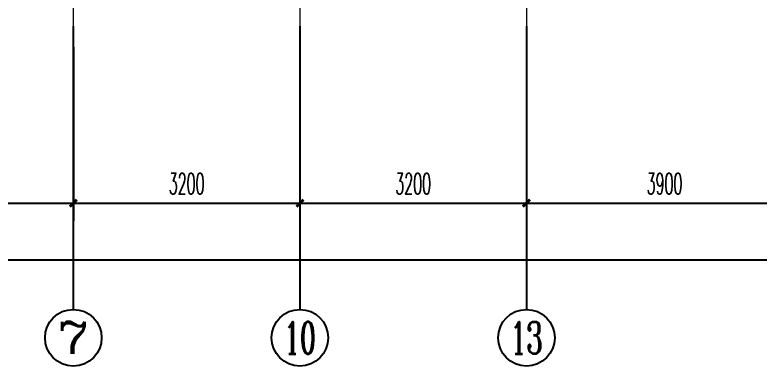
# Model space of a CAD drawing. Extents: x 27938 to 650306, y -92720 to 1524912.
# Drawn here: x 281791 to 292317, y 357524 to 362482 of the extents above; entities that cross this region are included whole.
import ezdxf
from ezdxf.enums import TextEntityAlignment as Align

# ---------------------------------------------------------------- set-up
doc = ezdxf.new("R2010")
doc.units = 0
doc.header["$LTSCALE"] = 1000
doc.header["$MEASUREMENT"] = 0
doc.linetypes.add('DOTE', pattern=[2.42, 2, -0.2, 0.02, -0.2])
doc.layers.add('AXIS', color=3, linetype='Continuous')
doc.layers.add('AXIS_TEXT', color=4, linetype='Continuous')
doc.layers.add('DOTE', color=19, linetype='DOTE', lineweight=9)
doc.styles.add('_TCH_AXIS', font='COMPLEX', dxfattribs={"bigfont": 'GBCBIG'})
doc.styles.add('_TCH_DIM_T3', font='SIMPLEX.shx', dxfattribs={"width": 0.494118, "bigfont": 'GBCBIG.shx'})
doc.styles.add('COMPLEX', font='COMPLEX')
doc.dimstyles.new('_TCH_ARCH&&100', dxfattribs={"dimtxt": 297.5, "dimasz": 100, "dimexe": 250, "dimexo": 300, "dimgap": 126.25, "dimtad": 1, "dimdec": 0, "dimzin": 0, "dimdsep": 46, "dimtxsty": '_TCH_DIM_T3', "dimblk": 'ARCHTICK', "dimcen": 0.09, "dimclrt": 4, "dimazin": 2, "dimtfac": 1, "dimtdec": 0, "dimtix": 1, "dimtmove": 2, "dimatfit": 3, "dimfxl": 1, "dimtolj": 1, "dimtzin": 0, "dimarcsym": 0})

# ---------------------------------------------------------------- blocks, each defined once
blk = doc.blocks.new('FGDGDRGSDGDG')
at = {"layer": 'DOTE', "linetype": 'DOTE', "ltscale": 0.3}
for p, q in [((500682, 523848), (500682, 513948)), ((507082, 523848), (507082, 513948)), ((503882, 520248), (503882, 513948))]:
    blk.add_line(p, q, dxfattribs=at)
blk = doc.blocks.new('_ArchTick')
at = {"color": 0, "linetype": 'ByBlock', "const_width": 0.4}
blk.add_lwpolyline([(-0.5, -0.5), (0.5, 0.5)], dxfattribs=at)
blk = doc.blocks.new('*D1153')
at = {"layer": 'AXIS', "color": 0, "lineweight": -2}
for p, q in [((278717, 362024), (278717, 359574)), ((282617, 362024), (282617, 359574)), ((278717, 359824), (282617, 359824))]:
    blk.add_line(p, q, dxfattribs=at)
at = {"layer": 'Defpoints', "color": 0}
for p in [(278717, 362324), (282617, 362324), (282617, 359824)]:
    blk.add_point(p, dxfattribs=at)
at = {"layer": 'AXIS', "color": 0, "lineweight": -2, "xscale": 100, "yscale": 100, "zscale": 100, "rotation": 180}
blk.add_blockref('_ArchTick', (278717, 359824), dxfattribs=at)
at = {"layer": 'AXIS', "color": 0, "lineweight": -2, "xscale": 100, "yscale": 100, "zscale": 100}
blk.add_blockref('_ArchTick', (282617, 359824), dxfattribs=at)
at = {"layer": 'AXIS', "color": 4, "insert": (280667, 360099), "char_height": 297.5, "attachment_point": 5, "style": '_TCH_DIM_T3'}
blk.add_mtext('\\A1;3900', dxfattribs=at)
blk = doc.blocks.new('*D1154')
at = {"layer": 'AXIS', "color": 0, "lineweight": -2}
for p, q in [((282617, 362024), (282617, 359574)), ((285817, 362024), (285817, 359574)), ((282617, 359824), (285817, 359824))]:
    blk.add_line(p, q, dxfattribs=at)
at = {"layer": 'Defpoints', "color": 0}
for p in [(282617, 362324), (285817, 362324), (285817, 359824)]:
    blk.add_point(p, dxfattribs=at)
at = {"layer": 'AXIS', "color": 0, "lineweight": -2, "xscale": 100, "yscale": 100, "zscale": 100, "rotation": 180}
blk.add_blockref('_ArchTick', (282617, 359824), dxfattribs=at)
at = {"layer": 'AXIS', "color": 0, "lineweight": -2, "xscale": 100, "yscale": 100, "zscale": 100}
blk.add_blockref('_ArchTick', (285817, 359824), dxfattribs=at)
at = {"layer": 'AXIS', "color": 4, "insert": (284217, 360099), "char_height": 297.5, "attachment_point": 5, "style": '_TCH_DIM_T3'}
blk.add_mtext('\\A1;3200', dxfattribs=at)
blk = doc.blocks.new('*D1155')
at = {"layer": 'AXIS', "color": 0, "lineweight": -2}
for p, q in [((285817, 362024), (285817, 359574)), ((289017, 362024), (289017, 359574)), ((285817, 359824), (289017, 359824))]:
    blk.add_line(p, q, dxfattribs=at)
at = {"layer": 'Defpoints', "color": 0}
for p in [(285817, 362324), (289017, 362324), (289017, 359824)]:
    blk.add_point(p, dxfattribs=at)
at = {"layer": 'AXIS', "color": 0, "lineweight": -2, "xscale": 100, "yscale": 100, "zscale": 100, "rotation": 180}
blk.add_blockref('_ArchTick', (285817, 359824), dxfattribs=at)
at = {"layer": 'AXIS', "color": 0, "lineweight": -2, "xscale": 100, "yscale": 100, "zscale": 100}
blk.add_blockref('_ArchTick', (289017, 359824), dxfattribs=at)
at = {"layer": 'AXIS', "color": 4, "insert": (287417, 360099), "char_height": 297.5, "attachment_point": 5, "style": '_TCH_DIM_T3'}
blk.add_mtext('\\A1;3200', dxfattribs=at)
blk = doc.blocks.new('*D1156')
at = {"layer": 'AXIS', "color": 0, "lineweight": -2}
for p, q in [((289017, 362024), (289017, 359574)), ((292917, 362024), (292917, 359574)), ((289017, 359824), (292917, 359824))]:
    blk.add_line(p, q, dxfattribs=at)
at = {"layer": 'Defpoints', "color": 0}
for p in [(289017, 362324), (292917, 362324), (292917, 359824)]:
    blk.add_point(p, dxfattribs=at)
at = {"layer": 'AXIS', "color": 0, "lineweight": -2, "xscale": 100, "yscale": 100, "zscale": 100, "rotation": 180}
blk.add_blockref('_ArchTick', (289017, 359824), dxfattribs=at)
at = {"layer": 'AXIS', "color": 0, "lineweight": -2, "xscale": 100, "yscale": 100, "zscale": 100}
blk.add_blockref('_ArchTick', (292917, 359824), dxfattribs=at)
at = {"layer": 'AXIS', "color": 4, "insert": (290967, 360099), "char_height": 297.5, "attachment_point": 5, "style": '_TCH_DIM_T3'}
blk.add_mtext('\\A1;3900', dxfattribs=at)
blk = doc.blocks.new('*D1159')
at = {"layer": 'AXIS', "color": 0, "lineweight": -2}
for p, q in [((272017, 362024), (272017, 358774)), ((327017, 362024), (327017, 358774)), ((272017, 359024), (327017, 359024))]:
    blk.add_line(p, q, dxfattribs=at)
at = {"layer": 'Defpoints', "color": 0}
for p in [(272017, 362324), (327017, 362324), (327017, 359024)]:
    blk.add_point(p, dxfattribs=at)
at = {"layer": 'AXIS', "color": 0, "lineweight": -2, "xscale": 100, "yscale": 100, "zscale": 100, "rotation": 180}
blk.add_blockref('_ArchTick', (272017, 359024), dxfattribs=at)
at = {"layer": 'AXIS', "color": 0, "lineweight": -2, "xscale": 100, "yscale": 100, "zscale": 100}
blk.add_blockref('_ArchTick', (327017, 359024), dxfattribs=at)
at = {"layer": 'AXIS', "color": 4, "insert": (299517, 359299), "char_height": 297.5, "attachment_point": 5, "style": '_TCH_DIM_T3'}
blk.add_mtext('\\A1;55000', dxfattribs=at)
blk = doc.blocks.new('_AXISO')
blk.add_circle((0, 0), 0.5)
at = {"layer": 'AXIS_TEXT', "style": 'COMPLEX', "width": 1.041667}
blk.add_attdef('A', text='', height=0.56, dxfattribs=at).set_placement((-0.25, -0.28), (0.25, -0.28), align=Align.FIT)

msp = doc.modelspace()

# ---------------------------------------------------------------- linework, layer by layer
at = {"layer": 'AXIS'}
for p, q in [((282616.6, 362323.7), (282616.6, 358323.7)), ((285816.6, 362323.7), (285816.6, 358323.7)), ((289016.6, 362323.7), (289016.6, 358323.7))]:
    msp.add_line(p, q, dxfattribs=at)

# ---------------------------------------------------------------- block references
msp.add_blockref('FGDGDRGSDGDG', (-218065.9, -151624.7))
ref = msp.add_blockref('_AXISO', (282616.6, 357923.7), dxfattribs=dict(at, xscale=800, yscale=800, zscale=800))
ref.add_attrib('A', '7', dxfattribs={"layer": 'AXIS_TEXT', "height": 452.5, "style": '_TCH_AXIS', "width": 1.5}).set_placement((282390.3, 357697.5), (282842.9, 357697.5), align=Align.FIT)
ref = msp.add_blockref('_AXISO', (285816.6, 357923.7), dxfattribs=dict(at, xscale=800, yscale=800, zscale=800))
ref.add_attrib('A', '10', dxfattribs={"layer": 'AXIS_TEXT', "height": 452.55, "style": '_TCH_AXIS', "width": 0.724138}).set_placement((285590.3, 357697.5), (286042.9, 357697.5), align=Align.FIT)
ref = msp.add_blockref('_AXISO', (289016.6, 357923.7), dxfattribs=dict(at, xscale=800, yscale=800, zscale=800))
ref.add_attrib('A', '13', dxfattribs={"layer": 'AXIS_TEXT', "height": 452.55, "style": '_TCH_AXIS', "width": 0.724138}).set_placement((288790.3, 357697.5), (289242.9, 357697.5), align=Align.FIT)

# ---------------------------------------------------------------- dimensions: what is measured, and where the dimension line sits
for p1, p2, distance, picture, middle in [((272016.6, 362323.7), (327016.6, 362323.7), -3300, '*D1159', (299516.6, 359298.7)), ((278716.6, 362323.7), (282616.6, 362323.7), -2500, '*D1153', (280666.6, 360098.7)), ((282616.6, 362323.7), (285816.6, 362323.7), -2500, '*D1154', (284216.6, 360098.7)), ((285816.6, 362323.7), (289016.6, 362323.7), -2500, '*D1155', (287416.6, 360098.7)), ((289016.6, 362323.7), (292916.6, 362323.7), -2500, '*D1156', (290966.6, 360098.7))]:
    dim = msp.add_aligned_dim(p1=p1, p2=p2, distance=distance, dimstyle='_TCH_ARCH&&100', dxfattribs=at)
    dim.commit()
    dim.dimension.update_dxf_attribs({"geometry": picture, "text_midpoint": middle})

doc.saveas('drawing.dxf')
